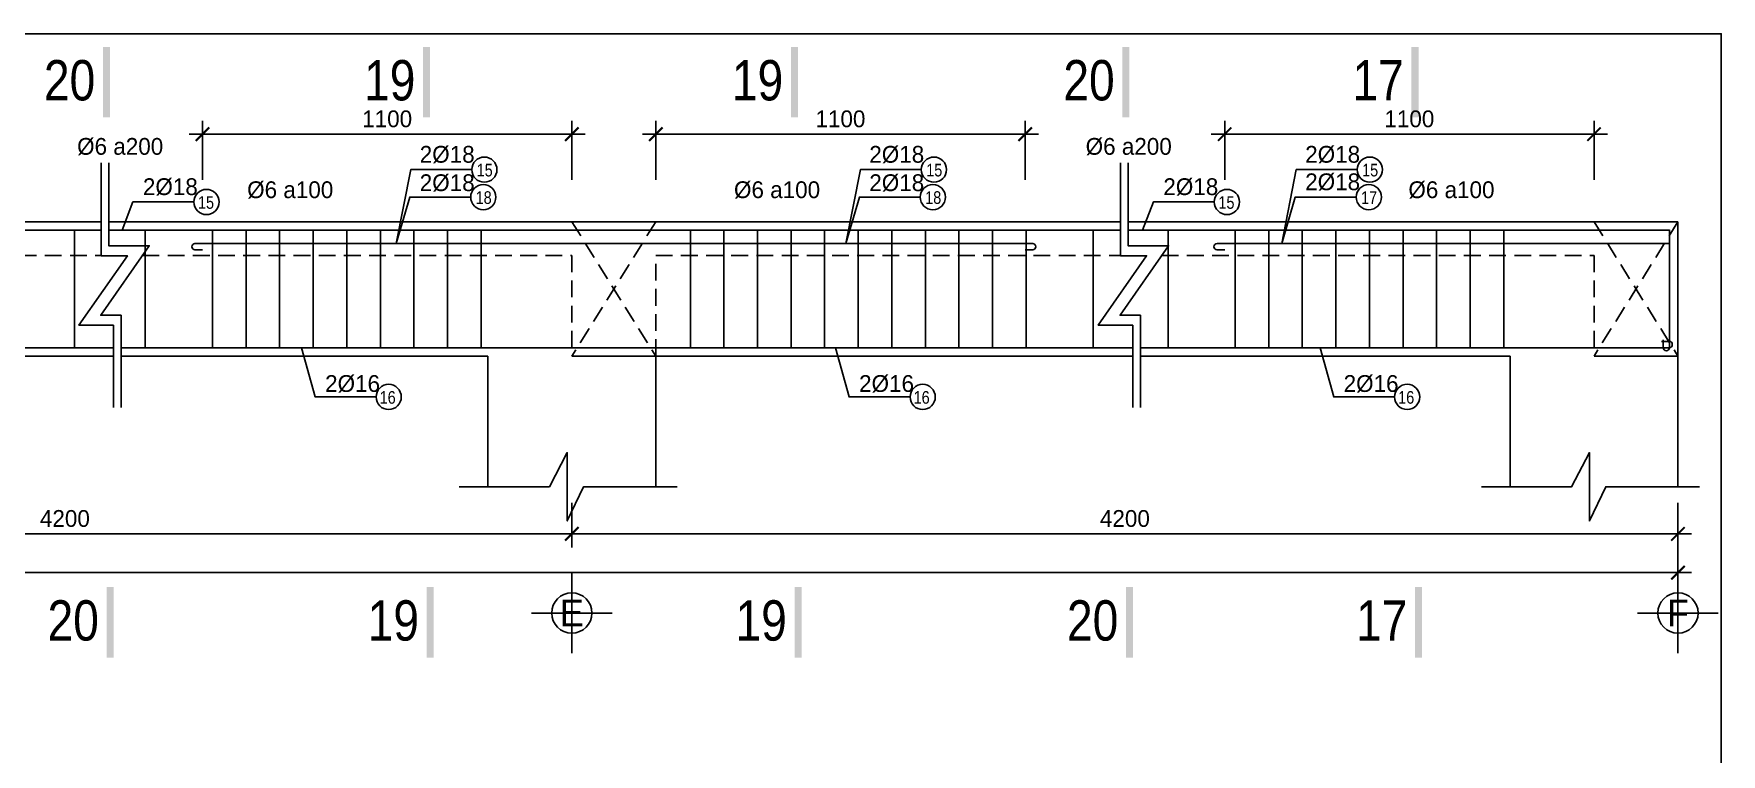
# Model space of a CAD drawing. Extents: x -317 to 4260, y -2056 to 757.
# Drawn here: x 4009.1 to 4260.4, y 649.3 to 756.6 of the extents above; entities that cross this region are included whole.
import ezdxf
from ezdxf.enums import TextEntityAlignment as Align

# ---------------------------------------------------------------- set-up
doc = ezdxf.new("R2010")
doc.units = 0
doc.header["$MEASUREMENT"] = 0
doc.linetypes.add('CENTER2', pattern=[1.125, 0.75, -0.125, 0.125, -0.125])
doc.linetypes.add('HIDDEN', pattern=[0.375, 0.25, -0.125])
doc.layers.get('0').update_dxf_attribs({"linetype": 'CONTINUOUS'})
doc.layers.get('DEFPOINTS').update_dxf_attribs({"linetype": 'CONTINUOUS'})
for name, color, linetype in [('DAI', 3, 'CONTINUOUS'), ('DIM', 1, 'CONTINUOUS'), ('DUT', 7, 'CENTER2'), ('MOTAAR', 1, 'CONTINUOUS'), ('TEXT', 7, 'CONTINUOUS'), ('THEP', 6, 'CONTINUOUS'), ('TU1', 9, 'CONTINUOUS'), ('TUONG', 7, 'CONTINUOUS')]:
    doc.layers.add(name, color=color, linetype=linetype)
doc.styles.add('DIM-NEW', font='VHELVCN.TTF')
doc.styles.add('style1', font='VGOUDYN.TTF')
doc.styles.add('T2', font='VTIMESN.TTF')
doc.dimstyles.new('TL20', dxfattribs={"dimtxt": 2.5, "dimasz": 2, "dimexe": 2, "dimexo": 2, "dimgap": 1, "dimtad": 1, "dimdec": 0, "dimlfac": 20, "dimzin": 0, "dimdsep": 46, "dimtxsty": 'T2', "dimblk": 'ARCHTICK', "dimcen": 2.5, "dimdle": 2, "dimclrd": 1, "dimclre": 1, "dimclrt": 2, "dimadec": 0, "dimazin": 0, "dimtfac": 1, "dimtdec": 0, "dimtix": 1, "dimtofl": 0, "dimtmove": 0, "dimatfit": 0, "dimldrblk": 'ARCHTICK', "dimfxl": 0, "dimtolj": 1, "dimtzin": 0, "dimlwd": -1, "dimlwe": -1, "dimarcsym": 0})

# ---------------------------------------------------------------- blocks, each defined once
blk = doc.blocks.new('_ARCHTICK')
at = {"color": 0, "linetype": 'ByBlock', "const_width": 0.15}
blk.add_lwpolyline([(-0.5, -0.5), (0.5, 0.5)], dxfattribs=at)
blk = doc.blocks.new('*D152')
at = {"layer": 'DEFPOINTS', "color": 0}
for p in [(4186.42, 741.64), (4186.42, 732.83), (4241.42, 732.83)]:
    blk.add_point(p, dxfattribs=at)
at = {"layer": 'TUONG', "color": 1}
for p, q in [((4243.42, 741.64), (4184.42, 741.64)), ((4186.42, 734.83), (4186.42, 743.64)), ((4241.42, 734.83), (4241.42, 743.64))]:
    blk.add_line(p, q, dxfattribs=at)
at = {"layer": 'TUONG', "color": 1, "xscale": 2, "yscale": 2, "zscale": 2, "rotation": 180}
blk.add_blockref('_ARCHTICK', (4186.42, 741.64), dxfattribs=at)
at = {"layer": 'TUONG', "color": 1, "xscale": 2, "yscale": 2, "zscale": 2}
blk.add_blockref('_ARCHTICK', (4241.42, 741.64), dxfattribs=at)
at = {"layer": 'TUONG', "color": 2, "insert": (4213.92, 743.91), "char_height": 2.5, "attachment_point": 5, "style": 'T2'}
blk.add_mtext('\\A1;1100', dxfattribs=at)
blk = doc.blocks.new('*D151')
at = {"layer": 'DEFPOINTS', "color": 0}
for p in [(4101.7, 741.64), (4101.7, 732.83), (4156.7, 732.83)]:
    blk.add_point(p, dxfattribs=at)
at = {"layer": 'TUONG', "color": 1}
for p, q in [((4158.7, 741.64), (4099.7, 741.64)), ((4101.7, 734.83), (4101.7, 743.64)), ((4156.7, 734.83), (4156.7, 743.64))]:
    blk.add_line(p, q, dxfattribs=at)
at = {"layer": 'TUONG', "color": 1, "xscale": 2, "yscale": 2, "zscale": 2, "rotation": 180}
blk.add_blockref('_ARCHTICK', (4101.7, 741.64), dxfattribs=at)
at = {"layer": 'TUONG', "color": 1, "xscale": 2, "yscale": 2, "zscale": 2}
blk.add_blockref('_ARCHTICK', (4156.7, 741.64), dxfattribs=at)
at = {"layer": 'TUONG', "color": 2, "insert": (4129.2, 743.91), "char_height": 2.5, "attachment_point": 5, "style": 'T2'}
blk.add_mtext('\\A1;1100', dxfattribs=at)
blk = doc.blocks.new('*D150')
at = {"layer": 'DEFPOINTS', "color": 0}
for p in [(4034.2, 741.64), (4034.2, 732.83), (4089.2, 732.83)]:
    blk.add_point(p, dxfattribs=at)
at = {"layer": 'TUONG', "color": 1}
for p, q in [((4091.2, 741.64), (4032.2, 741.64)), ((4034.2, 734.83), (4034.2, 743.64)), ((4089.2, 734.83), (4089.2, 743.64))]:
    blk.add_line(p, q, dxfattribs=at)
at = {"layer": 'TUONG', "color": 1, "xscale": 2, "yscale": 2, "zscale": 2, "rotation": 180}
blk.add_blockref('_ARCHTICK', (4034.2, 741.64), dxfattribs=at)
at = {"layer": 'TUONG', "color": 1, "xscale": 2, "yscale": 2, "zscale": 2}
blk.add_blockref('_ARCHTICK', (4089.2, 741.64), dxfattribs=at)
at = {"layer": 'TUONG', "color": 2, "insert": (4061.7, 743.91), "char_height": 2.5, "attachment_point": 5, "style": 'T2'}
blk.add_mtext('\\A1;1100', dxfattribs=at)
blk = doc.blocks.new('truc2')
at = {"layer": 'MOTAAR'}
for p, q in [((0, -15), (0, 0)), ((7.5, -7.5), (-7.5, -7.5))]:
    blk.add_line(p, q, dxfattribs=at)
blk.add_lwpolyline([(0, -3.5), (0, -1.84)], dxfattribs=at)
blk.add_circle((0, -7.5), 3.75, dxfattribs=at)
at = {"layer": 'TEXT', "style": 'T2'}
blk.add_attdef('1', text='', height=5, dxfattribs=at).set_placement((0, -7.5), align=Align.MIDDLE_CENTER)
blk = doc.blocks.new('*D157')
at = {"layer": 'DEFPOINTS', "color": 0}
for p in [(4089.2, 688.75), (4253.92, 688.75), (4253.92, 682.14)]:
    blk.add_point(p, dxfattribs=at)
at = {"layer": 'TUONG', "color": 1}
for p, q in [((4089.2, 686.75), (4089.2, 680.14)), ((4253.92, 686.75), (4253.92, 680.14)), ((4087.2, 682.14), (4255.92, 682.14))]:
    blk.add_line(p, q, dxfattribs=at)
at = {"layer": 'TUONG', "color": 1, "xscale": 2, "yscale": 2, "zscale": 2, "rotation": 180}
blk.add_blockref('_ARCHTICK', (4089.2, 682.14), dxfattribs=at)
at = {"layer": 'TUONG', "color": 1, "xscale": 2, "yscale": 2, "zscale": 2}
blk.add_blockref('_ARCHTICK', (4253.92, 682.14), dxfattribs=at)
at = {"layer": 'TUONG', "color": 2, "insert": (4171.56, 684.42), "char_height": 2.5, "attachment_point": 5, "style": 'T2'}
blk.add_mtext('\\A1;4200', dxfattribs=at)
blk = doc.blocks.new('*D156')
at = {"layer": 'DEFPOINTS', "color": 0}
for p in [(3938.23, 688.75), (4089.2, 688.75), (4089.2, 682.14)]:
    blk.add_point(p, dxfattribs=at)
at = {"layer": 'TUONG', "color": 1}
for p, q in [((3938.23, 686.75), (3938.23, 680.14)), ((4089.2, 686.75), (4089.2, 680.14)), ((3936.23, 682.14), (4091.2, 682.14))]:
    blk.add_line(p, q, dxfattribs=at)
at = {"layer": 'TUONG', "color": 1, "xscale": 2, "yscale": 2, "zscale": 2, "rotation": 180}
blk.add_blockref('_ARCHTICK', (3938.23, 682.14), dxfattribs=at)
at = {"layer": 'TUONG', "color": 1, "xscale": 2, "yscale": 2, "zscale": 2}
blk.add_blockref('_ARCHTICK', (4089.2, 682.14), dxfattribs=at)
at = {"layer": 'TUONG', "color": 2, "insert": (4013.71, 684.42), "char_height": 2.5, "attachment_point": 5, "style": 'T2'}
blk.add_mtext('\\A1;4200', dxfattribs=at)
blk = doc.blocks.new('*D165')
at = {"layer": 'DEFPOINTS', "color": 0}
for p in [(3429.65, 686.06), (4253.92, 686.06), (3429.65, 676.37)]:
    blk.add_point(p, dxfattribs=at)
at = {"layer": 'TUONG', "color": 1}
for p, q in [((3429.65, 684.06), (3429.65, 674.37)), ((4253.92, 684.06), (4253.92, 674.37)), ((4255.92, 676.37), (3427.65, 676.37))]:
    blk.add_line(p, q, dxfattribs=at)
at = {"layer": 'TUONG', "color": 1, "xscale": 2, "yscale": 2, "zscale": 2, "rotation": 180}
blk.add_blockref('_ARCHTICK', (3429.65, 676.37), dxfattribs=at)
at = {"layer": 'TUONG', "color": 1, "xscale": 2, "yscale": 2, "zscale": 2}
blk.add_blockref('_ARCHTICK', (4253.92, 676.37), dxfattribs=at)
at = {"layer": 'TUONG', "color": 2, "insert": (3841.78, 678.65), "char_height": 2.5, "attachment_point": 5, "style": 'T2'}
blk.add_mtext('\\A1;20800', dxfattribs=at)

msp = doc.modelspace()

# ---------------------------------------------------------------- linework, layer by layer
at = {"layer": 'DAI'}
for p, q in [((4015.132, 709.856), (4015.132, 727.356)), ((4025.689, 709.856), (4025.689, 727.356)), ((4035.689, 709.856), (4035.689, 727.356)), ((4040.689, 709.856), (4040.689, 727.356)), ((4045.689, 709.856), (4045.689, 727.356)), ((4050.689, 709.856), (4050.689, 727.356)), ((4055.689, 709.856), (4055.689, 727.356)), ((4060.689, 709.856), (4060.689, 727.356)), ((4065.689, 709.856), (4065.689, 727.356)), ((4070.689, 709.856), (4070.689, 727.356)), ((4075.689, 709.856), (4075.689, 727.356)), ((4106.851, 709.856), (4106.851, 727.356)), ((4111.851, 709.856), (4111.851, 727.356)), ((4116.851, 709.856), (4116.851, 727.356)), ((4121.851, 709.856), (4121.851, 727.356)), ((4126.851, 709.856), (4126.851, 727.356)), ((4131.851, 709.856), (4131.851, 727.356)), ((4136.851, 709.856), (4136.851, 727.356)), ((4141.851, 709.856), (4141.851, 727.356)), ((4146.851, 709.856), (4146.851, 727.356)), ((4151.851, 709.856), (4151.851, 727.356)), ((4156.851, 709.856), (4156.851, 727.356)), ((4166.851, 709.856), (4166.851, 727.356)), ((4177.983, 709.856), (4177.983, 727.356)), ((4187.983, 709.856), (4187.983, 727.356)), ((4192.983, 709.856), (4192.983, 727.356)), ((4197.983, 709.856), (4197.983, 727.356)), ((4202.983, 709.856), (4202.983, 727.356)), ((4207.983, 709.856), (4207.983, 727.356)), ((4212.983, 709.856), (4212.983, 727.356)), ((4217.983, 709.856), (4217.983, 727.356)), ((4222.983, 709.856), (4222.983, 727.356)), ((4227.983, 709.856), (4227.983, 727.356))]:
    msp.add_line(p, q, dxfattribs=at)
at = {"layer": 'DUT', "linetype": 'HIDDEN', "ltscale": 10}
for p, q in [((4089.2, 728.606), (4101.7, 708.606)), ((4101.7, 728.606), (4089.2, 708.606)), ((4241.419, 728.606), (4253.919, 708.606)), ((4253.919, 728.606), (4241.419, 708.606))]:
    msp.add_line(p, q, dxfattribs=at)
for points in [[(4177.058, 723.606), (4241.419, 723.606), (4241.419, 708.606), (4253.919, 708.606), (4253.919, 728.606), (4241.419, 728.606)], [(3925.728, 708.606), (3925.728, 708.606), (3950.728, 708.606), (3950.728, 723.606), (4019.098, 723.606)], [(4025.273, 723.606), (4089.2, 723.606), (4089.2, 708.606), (4101.7, 708.606), (4101.7, 723.606), (4170.884, 723.606)]]:
    msp.add_lwpolyline(points, dxfattribs=at)
at = {"layer": 'TEXT', "ltscale": 10}
msp.add_lwpolyline([(3420.367, 162.589), (4260.367, 162.589), (4260.367, 756.589), (3420.367, 756.589)], close=True, dxfattribs=at)
for points in [[(4019.375, 744.128), (4020.425, 744.128), (4019.375, 754.628), (4020.425, 754.628)], [(4067.052, 744.128), (4068.102, 744.128), (4067.052, 754.628), (4068.102, 754.628)], [(4121.826, 744.128), (4122.876, 744.128), (4121.826, 754.628), (4122.876, 754.628)], [(4171.186, 744.128), (4172.236, 744.128), (4171.186, 754.628), (4172.236, 754.628)], [(4214.235, 744.128), (4215.285, 744.128), (4214.235, 754.628), (4215.285, 754.628)], [(4019.915, 663.717), (4020.965, 663.717), (4019.915, 674.217), (4020.965, 674.217)], [(4067.591, 663.717), (4068.641, 663.717), (4067.591, 674.217), (4068.641, 674.217)], [(4122.366, 663.717), (4123.416, 663.717), (4122.366, 674.217), (4123.416, 674.217)], [(4171.726, 663.717), (4172.776, 663.717), (4171.726, 674.217), (4172.776, 674.217)], [(4214.775, 663.717), (4215.825, 663.717), (4214.775, 674.217), (4215.825, 674.217)]]:
    msp.add_trace(points, dxfattribs=at)
at = {"layer": 'THEP', "ltscale": 10}
for points in [[(4019.098, 727.356), (3657.242, 727.356)], [(4170.884, 727.356), (4020.244, 727.356)], [(4252.669, 727.356), (4172.03, 727.356)], [(3659.083, 709.856), (4020.939, 709.856)], [(4022.086, 709.856), (4172.725, 709.856)], [(4173.872, 709.856), (4251.482, 709.856)]]:
    msp.add_lwpolyline(points, dxfattribs=at)
for points in [[(4251.731, 711.005), (4251.731, 709.878, 1), (4252.669, 709.878), (4252.669, 727.396)], [(4034.2, 724.419), (4033.072, 724.419, -1), (4033.072, 725.356), (4034.2, 725.356), (4100.45, 725.356), (4156.7, 725.356), (4157.827, 725.356, -1), (4157.827, 724.419), (4156.7, 724.419)], [(4186.419, 724.419), (4185.291, 724.419, -1), (4185.291, 725.356), (4186.419, 725.356), (4252.669, 725.356)], [(4251.482, 709.856), (4252.609, 709.856, 1), (4252.609, 710.794), (4251.482, 710.794)]]:
    msp.add_lwpolyline(points, format="xyb", dxfattribs=at)
at = {"layer": 'TU1', "lineweight": -2, "ltscale": 10}
for points in [[(4063.053, 725.356), (4065.225, 736.363), (4074.3, 736.363)], [(4130, 725.356), (4132.171, 736.363), (4141.247, 736.363)], [(4194.911, 725.356), (4197.083, 736.363), (4206.158, 736.363)], [(4022.225, 727.356), (4023.841, 731.546), (4032.916, 731.546)], [(4063.053, 725.356), (4065.07, 732.273), (4074.145, 732.273)], [(4130, 725.356), (4132.016, 732.273), (4141.092, 732.273)], [(4174.187, 727.356), (4175.803, 731.546), (4184.879, 731.546)], [(4194.911, 725.356), (4196.928, 732.273), (4206.003, 732.273)], [(4048.944, 709.856), (4050.98, 702.53), (4060.056, 702.53)], [(4128.461, 709.856), (4130.498, 702.53), (4139.573, 702.53)], [(4200.615, 709.856), (4202.652, 702.53), (4211.727, 702.53)]]:
    msp.add_lwpolyline(points, dxfattribs=at)
at = {"layer": 'TU1', "ltscale": 10}
for centre in [(4076.175, 736.363), (4143.122, 736.363), (4208.033, 736.363), (4076.02, 732.273), (4142.967, 732.273), (4207.878, 732.273), (4034.791, 731.546), (4186.754, 731.546), (4061.931, 702.53), (4141.448, 702.53), (4213.602, 702.53)]:
    msp.add_circle(centre, 1.875, dxfattribs=at)
at = {"layer": 'TUONG'}
for p, q in [((3657.242, 728.606), (4019.098, 728.606)), ((4020.244, 728.606), (4170.884, 728.606)), ((4172.03, 728.606), (4253.919, 728.606)), ((4253.919, 728.606), (4253.919, 689.158)), ((3925.728, 708.606), (4020.939, 708.606)), ((4022.086, 708.606), (4076.7, 708.606)), ((4076.7, 708.606), (4076.7, 689.158)), ((4089.2, 708.606), (4172.725, 708.606)), ((4101.7, 708.606), (4101.7, 689.158)), ((4173.872, 708.606), (4228.919, 708.606)), ((4228.919, 708.606), (4228.919, 689.158)), ((4241.419, 708.606), (4253.919, 708.606))]:
    msp.add_line(p, q, dxfattribs=at)
for points in [[(4019.098, 737.388), (4019.098, 723.534), (4023.013, 723.534), (4015.806, 713.199), (4020.939, 713.199), (4020.939, 700.945)], [(4020.244, 737.388), (4020.244, 725.034), (4026.268, 725.034), (4019.061, 714.699), (4022.086, 714.699), (4022.086, 700.945)], [(4170.884, 737.388), (4170.884, 723.534), (4174.799, 723.534), (4167.592, 713.199), (4172.725, 713.199), (4172.725, 700.945)], [(4172.03, 737.388), (4172.03, 725.034), (4178.054, 725.034), (4170.847, 714.699), (4173.872, 714.699), (4173.872, 700.945)], [(4072.438, 689.158), (4085.857, 689.158), (4088.512, 694.241), (4088.512, 684.075), (4090.946, 689.158), (4104.909, 689.158)], [(4224.657, 689.158), (4238.075, 689.158), (4240.731, 694.241), (4240.731, 684.075), (4243.165, 689.158), (4257.127, 689.158)]]:
    msp.add_lwpolyline(points, dxfattribs=at)

# ---------------------------------------------------------------- block references
at = {"layer": 'DIM', "ltscale": 10, "xscale": 0.8000000000000002, "yscale": 0.8000000000000002, "zscale": 0.8000000000000002}
for p, values in [((4089.2, 676.366), {'1': 'E'}), ((4253.919, 676.366), {'1': 'F'})]:
    msp.add_blockref('truc2', p, dxfattribs=at).add_auto_attribs(values)

# ---------------------------------------------------------------- texts
at = {"layer": 'TEXT', "ltscale": 10}
for s, height, style, p in [('20', 6, 'DIM-NEW', (4010.586, 746.67)), ('19', 6, 'DIM-NEW', (4058.262, 746.67)), ('19', 6, 'DIM-NEW', (4113.037, 746.67)), ('20', 6, 'DIM-NEW', (4162.396, 746.67)), ('17', 6, 'DIM-NEW', (4205.445, 746.67)), ('%%2546 a200', 2.5, 'style1', (4015.53, 738.576)), ('2%%25418', 2.5, 'style1', (4066.551, 737.395)), ('2%%25418', 2.5, 'style1', (4133.497, 737.395)), ('%%2546 a200', 2.5, 'style1', (4165.717, 738.576)), ('2%%25418', 2.5, 'style1', (4198.409, 737.395)), ('15', 1.875, 'DIM-NEW', (4075.031, 735.357)), ('15', 1.875, 'DIM-NEW', (4141.977, 735.357)), ('15', 1.875, 'DIM-NEW', (4206.889, 735.357)), ('2%%25418', 2.5, 'style1', (4025.327, 732.577)), ('%%2546 a100', 2.5, 'style1', (4040.853, 732.124)), ('2%%25418', 2.5, 'style1', (4066.551, 733.168)), ('%%2546 a100', 2.5, 'style1', (4113.35, 732.124)), ('2%%25418', 2.5, 'style1', (4133.497, 733.168)), ('2%%25418', 2.5, 'style1', (4177.289, 732.577)), ('2%%25418', 2.5, 'style1', (4198.409, 733.304)), ('%%2546 a100', 2.5, 'style1', (4213.776, 732.124)), ('15', 1.875, 'DIM-NEW', (4033.526, 730.539)), ('18', 1.875, 'DIM-NEW', (4074.876, 731.266)), ('18', 1.875, 'DIM-NEW', (4141.822, 731.266)), ('15', 1.875, 'DIM-NEW', (4185.488, 730.539)), ('17', 1.875, 'DIM-NEW', (4206.734, 731.266)), ('2%%25416', 2.5, 'style1', (4052.461, 703.273)), ('2%%25416', 2.5, 'style1', (4131.978, 703.273)), ('2%%25416', 2.5, 'style1', (4204.133, 703.273)), ('16', 1.875, 'DIM-NEW', (4060.584, 701.523)), ('16', 1.875, 'DIM-NEW', (4140.101, 701.523)), ('16', 1.875, 'DIM-NEW', (4212.255, 701.523)), ('20', 6, 'DIM-NEW', (4011.125, 666.258)), ('19', 6, 'DIM-NEW', (4058.802, 666.258)), ('19', 6, 'DIM-NEW', (4113.576, 666.258)), ('20', 6, 'DIM-NEW', (4162.936, 666.258)), ('17', 6, 'DIM-NEW', (4205.985, 666.258))]:
    msp.add_text(s, height=height, dxfattribs=dict(at, style=style)).set_placement(p)

# ---------------------------------------------------------------- dimensions: what is measured, and where the dimension line sits
at = {"layer": 'TUONG'}
for base, p1, p2, picture, middle in [((4034.2, 741.635), (4089.2, 732.826), (4034.2, 732.826), '*D150', (4061.7, 743.915)), ((4101.7, 741.635), (4156.7, 732.826), (4101.7, 732.826), '*D151', (4129.2, 743.915)), ((4186.419, 741.635), (4241.419, 732.826), (4186.419, 732.826), '*D152', (4213.919, 743.915))]:
    dim = msp.add_linear_dim(base=base, p1=p1, p2=p2, angle=180, dimstyle='TL20', dxfattribs=at)
    dim.commit()
    dim.dimension.update_dxf_attribs({"geometry": picture, "text_midpoint": middle})
for base, p1, p2, picture, middle in [((4089.2, 682.143), (3938.228, 688.751), (4089.2, 688.751), '*D156', (4013.714, 684.423)), ((4253.919, 682.143), (4089.2, 688.751), (4253.919, 688.751), '*D157', (4171.559, 684.423))]:
    dim = msp.add_linear_dim(base=base, p1=p1, p2=p2, text='4200', dimstyle='TL20', override={"dimtmove": 1}, dxfattribs=at)
    dim.commit()
    dim.dimension.update_dxf_attribs({"geometry": picture, "text_midpoint": middle})
dim = msp.add_linear_dim(base=(3429.647, 676.366), p1=(4253.919, 686.064), p2=(3429.647, 686.064), text='20800', dimstyle='TL20', dxfattribs=at)
dim.commit()
dim.dimension.update_dxf_attribs({"geometry": '*D165', "text_midpoint": (3841.783, 678.646)})

doc.saveas('drawing.dxf')
